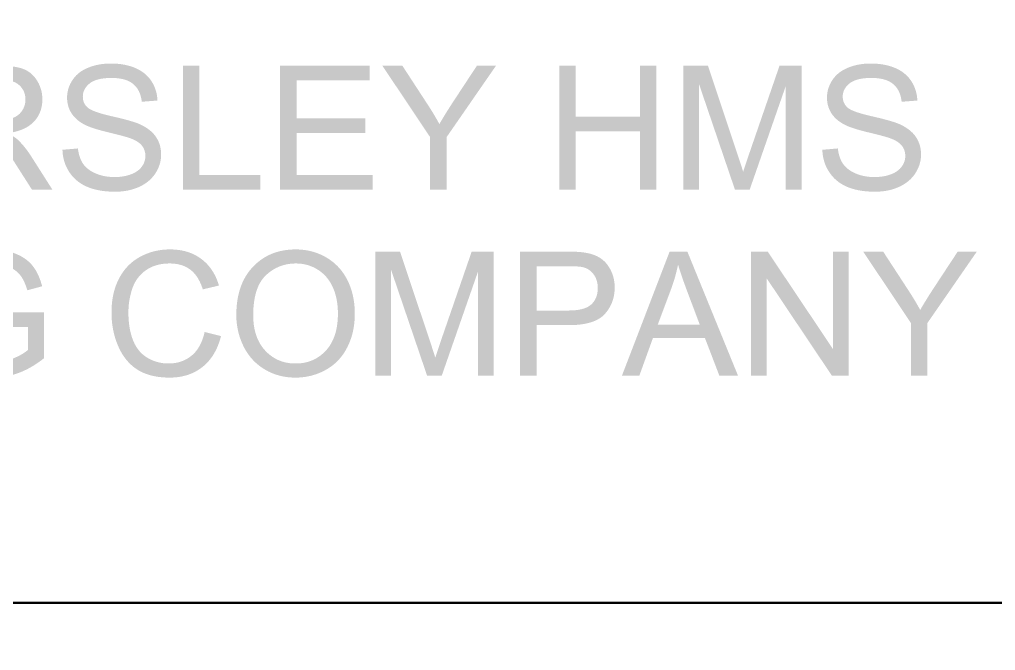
# Paper-space layout 'B1' of a CAD drawing. Header units: millimetres. Extents: x 0 to 1000, y 0 to 707.
# Drawn here: x 876.79 to 894.51, y 36.88 to 48.34 of the extents above; entities that cross this region are included whole.
import ezdxf
from ezdxf.enums import TextEntityAlignment as Align

# ---------------------------------------------------------------- set-up
doc = ezdxf.new("R2010")
doc.units = ezdxf.units.MM
doc.header["$MEASUREMENT"] = 0
doc.layers.add('G_Border', color=7, linetype='Continuous', lineweight=18)
doc.styles.add('Style-ISO3098B', font='ISO3098B.shx')

# ---------------------------------------------------------------- blocks, each defined once
blk = doc.blocks.new('*U4')
at = {"layer": 'G_Border', "linetype": 'Continuous', "lineweight": 25}
h = blk.add_hatch(color=230, dxfattribs=at)
edge = h.paths.add_edge_path()
edge.add_line((-0.665, -0.245), (-0.005, -0.245))
edge.add_line((-0.005, -0.245), (-0.005, -0.662))
edge.add_spline(control_points=[(-0.005, -0.662), (-0.1, -0.746), (-0.284, -0.821)], knot_values=[0, 0, 0, 1, 1, 1], degree=2, periodic=0)
edge.add_spline(control_points=[(-0.284, -0.821), (-0.468, -0.895), (-0.662, -0.895)], knot_values=[0, 0, 0, 1, 1, 1], degree=2, periodic=0)
edge.add_spline(control_points=[(-0.662, -0.895), (-0.884, -0.895), (-1.082, -0.797)], knot_values=[0, 0, 0, 1, 1, 1], degree=2, periodic=0)
edge.add_spline(control_points=[(-1.082, -0.797), (-1.28, -0.698), (-1.383, -0.496)], knot_values=[0, 0, 0, 1, 1, 1], degree=2, periodic=0)
edge.add_spline(control_points=[(-1.383, -0.496), (-1.487, -0.293), (-1.487, 0.007)], knot_values=[0, 0, 0, 1, 1, 1], degree=2, periodic=0)
edge.add_spline(control_points=[(-1.487, 0.007), (-1.487, 0.251), (-1.401, 0.46)], knot_values=[0, 0, 0, 1, 1, 1], degree=2, periodic=0)
edge.add_spline(control_points=[(-1.401, 0.46), (-1.35, 0.581), (-1.259, 0.682)], knot_values=[0, 0, 0, 1, 1, 1], degree=2, periodic=0)
edge.add_spline(control_points=[(-1.259, 0.682), (-1.168, 0.783), (-1.019, 0.846)], knot_values=[0, 0, 0, 1, 1, 1], degree=2, periodic=0)
edge.add_spline(control_points=[(-1.019, 0.846), (-0.87, 0.908), (-0.666, 0.908)], knot_values=[0, 0, 0, 1, 1, 1], degree=2, periodic=0)
edge.add_spline(control_points=[(-0.666, 0.908), (-0.496, 0.908), (-0.356, 0.849)], knot_values=[0, 0, 0, 1, 1, 1], degree=2, periodic=0)
edge.add_spline(control_points=[(-0.356, 0.849), (-0.217, 0.789), (-0.142, 0.691)], knot_values=[0, 0, 0, 1, 1, 1], degree=2, periodic=0)
edge.add_spline(control_points=[(-0.142, 0.691), (-0.066, 0.593), (-0.016, 0.421)], knot_values=[0, 0, 0, 1, 1, 1], degree=2, periodic=0)
edge.add_line((-0.016, 0.421), (0.253, 0.494))
edge.add_spline(control_points=[(0.253, 0.494), (0.194, 0.722), (0.082, 0.863)], knot_values=[0, 0, 0, 1, 1, 1], degree=2, periodic=0)
edge.add_spline(control_points=[(0.082, 0.863), (-0.03, 1.005), (-0.227, 1.084)], knot_values=[0, 0, 0, 1, 1, 1], degree=2, periodic=0)
edge.add_spline(control_points=[(-0.227, 1.084), (-0.424, 1.163), (-0.668, 1.163)], knot_values=[0, 0, 0, 1, 1, 1], degree=2, periodic=0)
edge.add_spline(control_points=[(-0.668, 1.163), (-1.004, 1.163), (-1.261, 1.025)], knot_values=[0, 0, 0, 1, 1, 1], degree=2, periodic=0)
edge.add_spline(control_points=[(-1.261, 1.025), (-1.519, 0.887), (-1.656, 0.602)], knot_values=[0, 0, 0, 1, 1, 1], degree=2, periodic=0)
edge.add_spline(control_points=[(-1.656, 0.602), (-1.794, 0.317), (-1.794, -0.011)], knot_values=[0, 0, 0, 1, 1, 1], degree=2, periodic=0)
edge.add_spline(control_points=[(-1.794, -0.011), (-1.794, -0.343), (-1.656, -0.611)], knot_values=[0, 0, 0, 1, 1, 1], degree=2, periodic=0)
edge.add_spline(control_points=[(-1.656, -0.611), (-1.518, -0.88), (-1.247, -1.022)], knot_values=[0, 0, 0, 1, 1, 1], degree=2, periodic=0)
edge.add_spline(control_points=[(-1.247, -1.022), (-0.976, -1.164), (-0.645, -1.164)], knot_values=[0, 0, 0, 1, 1, 1], degree=2, periodic=0)
edge.add_spline(control_points=[(-0.645, -1.164), (-0.399, -1.164), (-0.166, -1.076)], knot_values=[0, 0, 0, 1, 1, 1], degree=2, periodic=0)
edge.add_spline(control_points=[(-0.166, -1.076), (0.067, -0.988), (0.286, -0.813)], knot_values=[0, 0, 0, 1, 1, 1], degree=2, periodic=0)
edge.add_line((0.286, -0.813), (0.286, 0.021))
edge.add_line((0.286, 0.021), (-0.665, 0.021))
edge.add_line((-0.665, 0.021), (-0.665, -0.245))
h = blk.add_hatch(color=230, dxfattribs=at)
edge = h.paths.add_edge_path()
edge.add_spline(control_points=[(3.204, -0.336), (3.142, -0.62), (2.969, -0.764)], knot_values=[0, 0, 0, 1, 1, 1], degree=2, periodic=0)
edge.add_spline(control_points=[(2.969, -0.764), (2.795, -0.908), (2.545, -0.908)], knot_values=[0, 0, 0, 1, 1, 1], degree=2, periodic=0)
edge.add_spline(control_points=[(2.545, -0.908), (2.34, -0.908), (2.163, -0.803)], knot_values=[0, 0, 0, 1, 1, 1], degree=2, periodic=0)
edge.add_spline(control_points=[(2.163, -0.803), (1.987, -0.697), (1.903, -0.483)], knot_values=[0, 0, 0, 1, 1, 1], degree=2, periodic=0)
edge.add_spline(control_points=[(1.903, -0.483), (1.82, -0.269), (1.82, 0.018)], knot_values=[0, 0, 0, 1, 1, 1], degree=2, periodic=0)
edge.add_spline(control_points=[(1.82, 0.018), (1.82, 0.24), (1.89, 0.45)], knot_values=[0, 0, 0, 1, 1, 1], degree=2, periodic=0)
edge.add_spline(control_points=[(1.89, 0.45), (1.961, 0.659), (2.135, 0.783)], knot_values=[0, 0, 0, 1, 1, 1], degree=2, periodic=0)
edge.add_spline(control_points=[(2.135, 0.783), (2.309, 0.908), (2.569, 0.908)], knot_values=[0, 0, 0, 1, 1, 1], degree=2, periodic=0)
edge.add_spline(control_points=[(2.569, 0.908), (2.795, 0.908), (2.944, 0.796)], knot_values=[0, 0, 0, 1, 1, 1], degree=2, periodic=0)
edge.add_spline(control_points=[(2.944, 0.796), (3.093, 0.684), (3.171, 0.438)], knot_values=[0, 0, 0, 1, 1, 1], degree=2, periodic=0)
edge.add_line((3.171, 0.438), (3.464, 0.507))
edge.add_spline(control_points=[(3.464, 0.507), (3.374, 0.819), (3.143, 0.991)], knot_values=[0, 0, 0, 1, 1, 1], degree=2, periodic=0)
edge.add_spline(control_points=[(3.143, 0.991), (2.913, 1.163), (2.575, 1.163)], knot_values=[0, 0, 0, 1, 1, 1], degree=2, periodic=0)
edge.add_spline(control_points=[(2.575, 1.163), (2.277, 1.163), (2.029, 1.027)], knot_values=[0, 0, 0, 1, 1, 1], degree=2, periodic=0)
edge.add_spline(control_points=[(2.029, 1.027), (1.781, 0.891), (1.647, 0.63)], knot_values=[0, 0, 0, 1, 1, 1], degree=2, periodic=0)
edge.add_spline(control_points=[(1.647, 0.63), (1.513, 0.368), (1.513, 0.016)], knot_values=[0, 0, 0, 1, 1, 1], degree=2, periodic=0)
edge.add_spline(control_points=[(1.513, 0.016), (1.513, -0.306), (1.632, -0.587)], knot_values=[0, 0, 0, 1, 1, 1], degree=2, periodic=0)
edge.add_spline(control_points=[(1.632, -0.587), (1.751, -0.868), (1.978, -1.016)], knot_values=[0, 0, 0, 1, 1, 1], degree=2, periodic=0)
edge.add_spline(control_points=[(1.978, -1.016), (2.206, -1.164), (2.57, -1.164)], knot_values=[0, 0, 0, 1, 1, 1], degree=2, periodic=0)
edge.add_spline(control_points=[(2.57, -1.164), (2.922, -1.164), (3.165, -0.971)], knot_values=[0, 0, 0, 1, 1, 1], degree=2, periodic=0)
edge.add_spline(control_points=[(3.165, -0.971), (3.408, -0.779), (3.502, -0.411)], knot_values=[0, 0, 0, 1, 1, 1], degree=2, periodic=0)
edge.add_line((3.502, -0.411), (3.204, -0.336))
h = blk.add_hatch(color=230, dxfattribs=at)
edge = h.paths.add_edge_path()
edge.add_spline(control_points=[(3.78, -0.03), (3.78, -0.326), (3.909, -0.592)], knot_values=[0, 0, 0, 1, 1, 1], degree=2, periodic=0)
edge.add_spline(control_points=[(3.909, -0.592), (4.038, -0.857), (4.288, -1.011)], knot_values=[0, 0, 0, 1, 1, 1], degree=2, periodic=0)
edge.add_spline(control_points=[(4.288, -1.011), (4.538, -1.164), (4.856, -1.164)], knot_values=[0, 0, 0, 1, 1, 1], degree=2, periodic=0)
edge.add_spline(control_points=[(4.856, -1.164), (5.149, -1.164), (5.402, -1.025)], knot_values=[0, 0, 0, 1, 1, 1], degree=2, periodic=0)
edge.add_spline(control_points=[(5.402, -1.025), (5.656, -0.886), (5.794, -0.616)], knot_values=[0, 0, 0, 1, 1, 1], degree=2, periodic=0)
edge.add_spline(control_points=[(5.794, -0.616), (5.932, -0.346), (5.932, -0.004)], knot_values=[0, 0, 0, 1, 1, 1], degree=2, periodic=0)
edge.add_spline(control_points=[(5.932, -0.004), (5.932, 0.333), (5.801, 0.599)], knot_values=[0, 0, 0, 1, 1, 1], degree=2, periodic=0)
edge.add_spline(control_points=[(5.801, 0.599), (5.669, 0.866), (5.419, 1.014)], knot_values=[0, 0, 0, 1, 1, 1], degree=2, periodic=0)
edge.add_spline(control_points=[(5.419, 1.014), (5.169, 1.163), (4.857, 1.163)], knot_values=[0, 0, 0, 1, 1, 1], degree=2, periodic=0)
edge.add_spline(control_points=[(4.857, 1.163), (4.382, 1.163), (4.081, 0.846)], knot_values=[0, 0, 0, 1, 1, 1], degree=2, periodic=0)
edge.add_spline(control_points=[(4.081, 0.846), (3.78, 0.53), (3.78, -0.03)], knot_values=[0, 0, 0, 1, 1, 1], degree=2, periodic=0)
edge = h.paths.add_edge_path(flags=16)
edge.add_spline(control_points=[(4.087, -0.034), (4.087, 0.474), (4.315, 0.691)], knot_values=[0, 0, 0, 1, 1, 1], degree=2, periodic=0)
edge.add_spline(control_points=[(4.315, 0.691), (4.543, 0.908), (4.859, 0.908)], knot_values=[0, 0, 0, 1, 1, 1], degree=2, periodic=0)
edge.add_spline(control_points=[(4.859, 0.908), (5.082, 0.908), (5.26, 0.795)], knot_values=[0, 0, 0, 1, 1, 1], degree=2, periodic=0)
edge.add_spline(control_points=[(5.26, 0.795), (5.439, 0.682), (5.532, 0.477)], knot_values=[0, 0, 0, 1, 1, 1], degree=2, periodic=0)
edge.add_spline(control_points=[(5.532, 0.477), (5.625, 0.273), (5.625, -0.002)], knot_values=[0, 0, 0, 1, 1, 1], degree=2, periodic=0)
edge.add_spline(control_points=[(5.625, -0.002), (5.625, -0.436), (5.408, -0.672)], knot_values=[0, 0, 0, 1, 1, 1], degree=2, periodic=0)
edge.add_spline(control_points=[(5.408, -0.672), (5.191, -0.908), (4.854, -0.908)], knot_values=[0, 0, 0, 1, 1, 1], degree=2, periodic=0)
edge.add_spline(control_points=[(4.854, -0.908), (4.524, -0.908), (4.306, -0.675)], knot_values=[0, 0, 0, 1, 1, 1], degree=2, periodic=0)
edge.add_spline(control_points=[(4.306, -0.675), (4.087, -0.441), (4.087, -0.034)], knot_values=[0, 0, 0, 1, 1, 1], degree=2, periodic=0)
h = blk.add_hatch(color=230, dxfattribs=at)
edge = h.paths.add_edge_path()
edge.add_line((6.306, -1.126), (6.592, -1.126))
edge.add_line((6.592, -1.126), (6.592, 0.789))
edge.add_line((6.592, 0.789), (7.244, -1.126))
edge.add_line((7.244, -1.126), (7.512, -1.126))
edge.add_line((7.512, -1.126), (8.168, 0.757))
edge.add_line((8.168, 0.757), (8.168, -1.126))
edge.add_line((8.168, -1.126), (8.455, -1.126))
edge.add_line((8.455, -1.126), (8.455, 1.124))
edge.add_line((8.455, 1.124), (8.055, 1.124))
edge.add_line((8.055, 1.124), (7.514, -0.442))
edge.add_spline(control_points=[(7.514, -0.442), (7.432, -0.68), (7.394, -0.803)], knot_values=[0, 0, 0, 1, 1, 1], degree=2, periodic=0)
edge.add_spline(control_points=[(7.394, -0.803), (7.36, -0.692), (7.286, -0.469)], knot_values=[0, 0, 0, 1, 1, 1], degree=2, periodic=0)
edge.add_line((7.286, -0.469), (6.753, 1.124))
edge.add_line((6.753, 1.124), (6.306, 1.124))
edge.add_line((6.306, 1.124), (6.306, -1.126))
h = blk.add_hatch(color=230, dxfattribs=at)
edge = h.paths.add_edge_path()
edge.add_spline(control_points=[(9.809, -0.212), (10.286, -0.212), (10.469, -0.013)], knot_values=[0, 0, 0, 1, 1, 1], degree=2, periodic=0)
edge.add_spline(control_points=[(10.469, -0.013), (10.652, 0.186), (10.652, 0.473)], knot_values=[0, 0, 0, 1, 1, 1], degree=2, periodic=0)
edge.add_spline(control_points=[(10.652, 0.473), (10.652, 0.64), (10.583, 0.78)], knot_values=[0, 0, 0, 1, 1, 1], degree=2, periodic=0)
edge.add_spline(control_points=[(10.583, 0.78), (10.515, 0.92), (10.403, 0.997)], knot_values=[0, 0, 0, 1, 1, 1], degree=2, periodic=0)
edge.add_spline(control_points=[(10.403, 0.997), (10.291, 1.075), (10.125, 1.102)], knot_values=[0, 0, 0, 1, 1, 1], degree=2, periodic=0)
edge.add_spline(control_points=[(10.125, 1.102), (10.007, 1.124), (9.782, 1.124)], knot_values=[0, 0, 0, 1, 1, 1], degree=2, periodic=0)
edge.add_line((9.782, 1.124), (8.933, 1.124))
edge.add_line((8.933, 1.124), (8.933, -1.126))
edge.add_line((8.933, -1.126), (9.232, -1.126))
edge.add_line((9.232, -1.126), (9.232, -0.212))
edge.add_line((9.232, -0.212), (9.809, -0.212))
edge = h.paths.add_edge_path(flags=16)
edge.add_spline(control_points=[(9.807, 0.858), (10.01, 0.858), (10.085, 0.838)], knot_values=[0, 0, 0, 1, 1, 1], degree=2, periodic=0)
edge.add_spline(control_points=[(10.085, 0.838), (10.202, 0.806), (10.273, 0.705)], knot_values=[0, 0, 0, 1, 1, 1], degree=2, periodic=0)
edge.add_spline(control_points=[(10.273, 0.705), (10.345, 0.605), (10.345, 0.463)], knot_values=[0, 0, 0, 1, 1, 1], degree=2, periodic=0)
edge.add_spline(control_points=[(10.345, 0.463), (10.345, 0.269), (10.223, 0.161)], knot_values=[0, 0, 0, 1, 1, 1], degree=2, periodic=0)
edge.add_spline(control_points=[(10.223, 0.161), (10.102, 0.054), (9.813, 0.054)], knot_values=[0, 0, 0, 1, 1, 1], degree=2, periodic=0)
edge.add_line((9.813, 0.054), (9.232, 0.054))
edge.add_line((9.232, 0.054), (9.232, 0.858))
edge.add_line((9.232, 0.858), (9.807, 0.858))
at = {"layer": 'G_Border', "linetype": 'Continuous', "lineweight": 25, "extrusion": (0, 0, -1)}
h = blk.add_hatch(color=230, dxfattribs=at)
h.paths.add_polyline_path([(-12.891, -1.126), (-11.972, 1.124), (-11.65, 1.124), (-10.785, -1.126), (-11.101, -1.126), (-11.347, -0.445), (-12.291, -0.445), (-12.552, -1.126)])
edge = h.paths.add_edge_path(flags=16)
edge.add_spline(control_points=[(-11.962, 0.421), (-11.856, 0.706), (-11.803, 0.887)], knot_values=[0, 0, 0, 1, 1, 1], degree=2, periodic=0)
edge.add_spline(control_points=[(-11.803, 0.887), (-11.759, 0.671), (-11.682, 0.457)], knot_values=[0, 0, 0, 1, 1, 1], degree=2, periodic=0)
edge.add_line((-11.682, 0.457), (-11.434, -0.204))
edge.add_line((-11.434, -0.204), (-12.198, -0.204))
edge.add_line((-12.198, -0.204), (-11.962, 0.421))
blk.add_hatch(color=230, dxfattribs=at).paths.add_polyline_path([(-14.899, -1.126), (-14.899, 1.124), (-14.615, 1.124), (-14.615, -0.643), (-13.431, 1.124), (-13.126, 1.124), (-13.126, -1.126), (-13.411, -1.126), (-13.411, 0.641), (-14.595, -1.126)])
at = {"layer": 'G_Border', "linetype": 'Continuous', "lineweight": 25}
h = blk.add_hatch(color=230, dxfattribs=at)
edge = h.paths.add_edge_path()
edge.add_line((16.033, -1.126), (16.332, -1.126))
edge.add_line((16.332, -1.126), (16.332, -0.173))
edge.add_line((16.332, -0.173), (17.23, 1.124))
edge.add_line((17.23, 1.124), (16.883, 1.124))
edge.add_line((16.883, 1.124), (16.447, 0.462))
edge.add_spline(control_points=[(16.447, 0.462), (16.303, 0.241), (16.201, 0.064)], knot_values=[0, 0, 0, 1, 1, 1], degree=2, periodic=0)
edge.add_spline(control_points=[(16.201, 0.064), (16.096, 0.256), (15.971, 0.445)], knot_values=[0, 0, 0, 1, 1, 1], degree=2, periodic=0)
edge.add_line((15.971, 0.445), (15.528, 1.124))
edge.add_line((15.528, 1.124), (15.165, 1.124))
edge.add_line((15.165, 1.124), (16.033, -0.173))
edge.add_line((16.033, -0.173), (16.033, -1.126))
blk = doc.blocks.new('*U5')
at = {"layer": 'G_Border', "linetype": 'Continuous', "lineweight": 25}
h = blk.add_hatch(color=230, dxfattribs=at)
edge = h.paths.add_edge_path()
edge.add_spline(control_points=[(-11.032, -0.126), (-10.916, -0.126), (-10.866, -0.137)], knot_values=[0, 0, 0, 1, 1, 1], degree=2, periodic=0)
edge.add_spline(control_points=[(-10.866, -0.137), (-10.797, -0.154), (-10.73, -0.197)], knot_values=[0, 0, 0, 1, 1, 1], degree=2, periodic=0)
edge.add_spline(control_points=[(-10.73, -0.197), (-10.663, -0.241), (-10.579, -0.348)], knot_values=[0, 0, 0, 1, 1, 1], degree=2, periodic=0)
edge.add_spline(control_points=[(-10.579, -0.348), (-10.495, -0.455), (-10.364, -0.658)], knot_values=[0, 0, 0, 1, 1, 1], degree=2, periodic=0)
edge.add_line((-10.364, -0.658), (-10.066, -1.126))
edge.add_line((-10.066, -1.126), (-9.694, -1.126))
edge.add_line((-9.694, -1.126), (-10.084, -0.514))
edge.add_spline(control_points=[(-10.084, -0.514), (-10.2, -0.334), (-10.33, -0.214)], knot_values=[0, 0, 0, 1, 1, 1], degree=2, periodic=0)
edge.add_spline(control_points=[(-10.33, -0.214), (-10.392, -0.159), (-10.51, -0.102)], knot_values=[0, 0, 0, 1, 1, 1], degree=2, periodic=0)
edge.add_spline(control_points=[(-10.51, -0.102), (-10.186, -0.058), (-10.031, 0.106)], knot_values=[0, 0, 0, 1, 1, 1], degree=2, periodic=0)
edge.add_spline(control_points=[(-10.031, 0.106), (-9.876, 0.27), (-9.876, 0.51)], knot_values=[0, 0, 0, 1, 1, 1], degree=2, periodic=0)
edge.add_spline(control_points=[(-9.876, 0.51), (-9.876, 0.696), (-9.97, 0.849)], knot_values=[0, 0, 0, 1, 1, 1], degree=2, periodic=0)
edge.add_spline(control_points=[(-9.97, 0.849), (-10.063, 1.003), (-10.22, 1.063)], knot_values=[0, 0, 0, 1, 1, 1], degree=2, periodic=0)
edge.add_spline(control_points=[(-10.22, 1.063), (-10.376, 1.124), (-10.677, 1.124)], knot_values=[0, 0, 0, 1, 1, 1], degree=2, periodic=0)
edge.add_line((-10.677, 1.124), (-11.675, 1.124))
edge.add_line((-11.675, 1.124), (-11.675, -1.126))
edge.add_line((-11.675, -1.126), (-11.377, -1.126))
edge.add_line((-11.377, -1.126), (-11.377, -0.126))
edge.add_line((-11.377, -0.126), (-11.032, -0.126))
edge = h.paths.add_edge_path(flags=16)
edge.add_spline(control_points=[(-10.665, 0.875), (-10.415, 0.875), (-10.299, 0.772)], knot_values=[0, 0, 0, 1, 1, 1], degree=2, periodic=0)
edge.add_spline(control_points=[(-10.299, 0.772), (-10.183, 0.669), (-10.183, 0.51)], knot_values=[0, 0, 0, 1, 1, 1], degree=2, periodic=0)
edge.add_spline(control_points=[(-10.183, 0.51), (-10.183, 0.401), (-10.243, 0.308)], knot_values=[0, 0, 0, 1, 1, 1], degree=2, periodic=0)
edge.add_spline(control_points=[(-10.243, 0.308), (-10.303, 0.215), (-10.418, 0.173)], knot_values=[0, 0, 0, 1, 1, 1], degree=2, periodic=0)
edge.add_spline(control_points=[(-10.418, 0.173), (-10.533, 0.131), (-10.737, 0.131)], knot_values=[0, 0, 0, 1, 1, 1], degree=2, periodic=0)
edge.add_line((-10.737, 0.131), (-11.377, 0.131))
edge.add_line((-11.377, 0.131), (-11.377, 0.875))
edge.add_line((-11.377, 0.875), (-10.665, 0.875))
h = blk.add_hatch(color=230, dxfattribs=at)
edge = h.paths.add_edge_path()
edge.add_spline(control_points=[(-9.511, -0.403), (-9.505, -0.628), (-9.387, -0.807)], knot_values=[0, 0, 0, 1, 1, 1], degree=2, periodic=0)
edge.add_spline(control_points=[(-9.387, -0.807), (-9.27, -0.986), (-9.063, -1.075)], knot_values=[0, 0, 0, 1, 1, 1], degree=2, periodic=0)
edge.add_spline(control_points=[(-9.063, -1.075), (-8.857, -1.164), (-8.551, -1.164)], knot_values=[0, 0, 0, 1, 1, 1], degree=2, periodic=0)
edge.add_spline(control_points=[(-8.551, -1.164), (-8.31, -1.164), (-8.117, -1.076)], knot_values=[0, 0, 0, 1, 1, 1], degree=2, periodic=0)
edge.add_spline(control_points=[(-8.117, -1.076), (-7.925, -0.988), (-7.822, -0.829)], knot_values=[0, 0, 0, 1, 1, 1], degree=2, periodic=0)
edge.add_spline(control_points=[(-7.822, -0.829), (-7.719, -0.67), (-7.719, -0.49)], knot_values=[0, 0, 0, 1, 1, 1], degree=2, periodic=0)
edge.add_spline(control_points=[(-7.719, -0.49), (-7.719, -0.309), (-7.812, -0.17)], knot_values=[0, 0, 0, 1, 1, 1], degree=2, periodic=0)
edge.add_spline(control_points=[(-7.812, -0.17), (-7.906, -0.032), (-8.102, 0.059)], knot_values=[0, 0, 0, 1, 1, 1], degree=2, periodic=0)
edge.add_spline(control_points=[(-8.102, 0.059), (-8.237, 0.12), (-8.602, 0.203)], knot_values=[0, 0, 0, 1, 1, 1], degree=2, periodic=0)
edge.add_spline(control_points=[(-8.602, 0.203), (-8.966, 0.285), (-9.053, 0.363)], knot_values=[0, 0, 0, 1, 1, 1], degree=2, periodic=0)
edge.add_spline(control_points=[(-9.053, 0.363), (-9.141, 0.441), (-9.141, 0.563)], knot_values=[0, 0, 0, 1, 1, 1], degree=2, periodic=0)
edge.add_spline(control_points=[(-9.141, 0.563), (-9.141, 0.703), (-9.016, 0.802)], knot_values=[0, 0, 0, 1, 1, 1], degree=2, periodic=0)
edge.add_spline(control_points=[(-9.016, 0.802), (-8.892, 0.901), (-8.621, 0.901)], knot_values=[0, 0, 0, 1, 1, 1], degree=2, periodic=0)
edge.add_spline(control_points=[(-8.621, 0.901), (-8.36, 0.901), (-8.227, 0.792)], knot_values=[0, 0, 0, 1, 1, 1], degree=2, periodic=0)
edge.add_spline(control_points=[(-8.227, 0.792), (-8.094, 0.682), (-8.07, 0.469)], knot_values=[0, 0, 0, 1, 1, 1], degree=2, periodic=0)
edge.add_line((-8.07, 0.469), (-7.786, 0.491))
edge.add_spline(control_points=[(-7.786, 0.491), (-7.793, 0.689), (-7.896, 0.845)], knot_values=[0, 0, 0, 1, 1, 1], degree=2, periodic=0)
edge.add_spline(control_points=[(-7.896, 0.845), (-8, 1.002), (-8.191, 1.083)], knot_values=[0, 0, 0, 1, 1, 1], degree=2, periodic=0)
edge.add_spline(control_points=[(-8.191, 1.083), (-8.383, 1.163), (-8.633, 1.163)], knot_values=[0, 0, 0, 1, 1, 1], degree=2, periodic=0)
edge.add_spline(control_points=[(-8.633, 1.163), (-8.861, 1.163), (-9.047, 1.086)], knot_values=[0, 0, 0, 1, 1, 1], degree=2, periodic=0)
edge.add_spline(control_points=[(-9.047, 1.086), (-9.233, 1.01), (-9.33, 0.861)], knot_values=[0, 0, 0, 1, 1, 1], degree=2, periodic=0)
edge.add_spline(control_points=[(-9.33, 0.861), (-9.427, 0.713), (-9.427, 0.543)], knot_values=[0, 0, 0, 1, 1, 1], degree=2, periodic=0)
edge.add_spline(control_points=[(-9.427, 0.543), (-9.427, 0.388), (-9.348, 0.262)], knot_values=[0, 0, 0, 1, 1, 1], degree=2, periodic=0)
edge.add_spline(control_points=[(-9.348, 0.262), (-9.269, 0.137), (-9.108, 0.053)], knot_values=[0, 0, 0, 1, 1, 1], degree=2, periodic=0)
edge.add_spline(control_points=[(-9.108, 0.053), (-8.983, -0.013), (-8.672, -0.088)], knot_values=[0, 0, 0, 1, 1, 1], degree=2, periodic=0)
edge.add_spline(control_points=[(-8.672, -0.088), (-8.36, -0.162), (-8.269, -0.198)], knot_values=[0, 0, 0, 1, 1, 1], degree=2, periodic=0)
edge.add_spline(control_points=[(-8.269, -0.198), (-8.127, -0.251), (-8.066, -0.33)], knot_values=[0, 0, 0, 1, 1, 1], degree=2, periodic=0)
edge.add_spline(control_points=[(-8.066, -0.33), (-8.005, -0.41), (-8.005, -0.515)], knot_values=[0, 0, 0, 1, 1, 1], degree=2, periodic=0)
edge.add_spline(control_points=[(-8.005, -0.515), (-8.005, -0.62), (-8.069, -0.708)], knot_values=[0, 0, 0, 1, 1, 1], degree=2, periodic=0)
edge.add_spline(control_points=[(-8.069, -0.708), (-8.133, -0.797), (-8.263, -0.847)], knot_values=[0, 0, 0, 1, 1, 1], degree=2, periodic=0)
edge.add_spline(control_points=[(-8.263, -0.847), (-8.394, -0.898), (-8.564, -0.898)], knot_values=[0, 0, 0, 1, 1, 1], degree=2, periodic=0)
edge.add_spline(control_points=[(-8.564, -0.898), (-8.756, -0.898), (-8.91, -0.831)], knot_values=[0, 0, 0, 1, 1, 1], degree=2, periodic=0)
edge.add_spline(control_points=[(-8.91, -0.831), (-9.064, -0.764), (-9.137, -0.656)], knot_values=[0, 0, 0, 1, 1, 1], degree=2, periodic=0)
edge.add_spline(control_points=[(-9.137, -0.656), (-9.21, -0.548), (-9.23, -0.379)], knot_values=[0, 0, 0, 1, 1, 1], degree=2, periodic=0)
edge.add_line((-9.23, -0.379), (-9.511, -0.403))
at = {"layer": 'G_Border', "linetype": 'Continuous', "lineweight": 25, "extrusion": (0, 0, -1)}
for points in [[(5.918, -1.126), (5.918, -0.86), (7.026, -0.86), (7.026, 1.124), (7.324, 1.124), (7.324, -1.126)], [(3.877, -1.126), (3.877, -0.86), (5.26, -0.86), (5.26, -0.096), (4.013, -0.096), (4.013, 0.17), (5.26, 0.17), (5.26, 0.858), (3.929, 0.858), (3.929, 1.124), (5.558, 1.124), (5.558, -1.126)], [(-1.278, -1.126), (-1.278, 1.124), (-0.979, 1.124), (-0.979, 0.199), (0.187, 0.199), (0.187, 1.124), (0.485, 1.124), (0.485, -1.126), (0.187, -1.126), (0.187, -0.066), (-0.979, -0.066), (-0.979, -1.126)]]:
    blk.add_hatch(color=230, dxfattribs=at).paths.add_polyline_path(points)
at = {"layer": 'G_Border', "linetype": 'Continuous', "lineweight": 25}
h = blk.add_hatch(color=230, dxfattribs=at)
edge = h.paths.add_edge_path()
edge.add_line((-2.833, -1.126), (-2.534, -1.126))
edge.add_line((-2.534, -1.126), (-2.534, -0.173))
edge.add_line((-2.534, -0.173), (-1.636, 1.124))
edge.add_line((-1.636, 1.124), (-1.983, 1.124))
edge.add_line((-1.983, 1.124), (-2.419, 0.462))
edge.add_spline(control_points=[(-2.419, 0.462), (-2.563, 0.241), (-2.665, 0.064)], knot_values=[0, 0, 0, 1, 1, 1], degree=2, periodic=0)
edge.add_spline(control_points=[(-2.665, 0.064), (-2.77, 0.256), (-2.895, 0.445)], knot_values=[0, 0, 0, 1, 1, 1], degree=2, periodic=0)
edge.add_line((-2.895, 0.445), (-3.338, 1.124))
edge.add_line((-3.338, 1.124), (-3.701, 1.124))
edge.add_line((-3.701, 1.124), (-2.833, -0.173))
edge.add_line((-2.833, -0.173), (-2.833, -1.126))
h = blk.add_hatch(color=230, dxfattribs=at)
edge = h.paths.add_edge_path()
edge.add_line((1.765, -1.126), (2.051, -1.126))
edge.add_line((2.051, -1.126), (2.051, 0.789))
edge.add_line((2.051, 0.789), (2.703, -1.126))
edge.add_line((2.703, -1.126), (2.971, -1.126))
edge.add_line((2.971, -1.126), (3.627, 0.757))
edge.add_line((3.627, 0.757), (3.627, -1.126))
edge.add_line((3.627, -1.126), (3.914, -1.126))
edge.add_line((3.914, -1.126), (3.914, 1.124))
edge.add_line((3.914, 1.124), (3.513, 1.124))
edge.add_line((3.513, 1.124), (2.973, -0.442))
edge.add_spline(control_points=[(2.973, -0.442), (2.891, -0.68), (2.853, -0.803)], knot_values=[0, 0, 0, 1, 1, 1], degree=2, periodic=0)
edge.add_spline(control_points=[(2.853, -0.803), (2.819, -0.692), (2.745, -0.469)], knot_values=[0, 0, 0, 1, 1, 1], degree=2, periodic=0)
edge.add_line((2.745, -0.469), (2.212, 1.124))
edge.add_line((2.212, 1.124), (1.765, 1.124))
edge.add_line((1.765, 1.124), (1.765, -1.126))
h = blk.add_hatch(color=230, dxfattribs=at)
edge = h.paths.add_edge_path()
edge.add_spline(control_points=[(4.291, -0.403), (4.297, -0.628), (4.415, -0.807)], knot_values=[0, 0, 0, 1, 1, 1], degree=2, periodic=0)
edge.add_spline(control_points=[(4.415, -0.807), (4.532, -0.986), (4.739, -1.075)], knot_values=[0, 0, 0, 1, 1, 1], degree=2, periodic=0)
edge.add_spline(control_points=[(4.739, -1.075), (4.945, -1.164), (5.251, -1.164)], knot_values=[0, 0, 0, 1, 1, 1], degree=2, periodic=0)
edge.add_spline(control_points=[(5.251, -1.164), (5.492, -1.164), (5.685, -1.076)], knot_values=[0, 0, 0, 1, 1, 1], degree=2, periodic=0)
edge.add_spline(control_points=[(5.685, -1.076), (5.877, -0.988), (5.98, -0.829)], knot_values=[0, 0, 0, 1, 1, 1], degree=2, periodic=0)
edge.add_spline(control_points=[(5.98, -0.829), (6.083, -0.67), (6.083, -0.49)], knot_values=[0, 0, 0, 1, 1, 1], degree=2, periodic=0)
edge.add_spline(control_points=[(6.083, -0.49), (6.083, -0.309), (5.99, -0.17)], knot_values=[0, 0, 0, 1, 1, 1], degree=2, periodic=0)
edge.add_spline(control_points=[(5.99, -0.17), (5.896, -0.032), (5.7, 0.059)], knot_values=[0, 0, 0, 1, 1, 1], degree=2, periodic=0)
edge.add_spline(control_points=[(5.7, 0.059), (5.565, 0.12), (5.2, 0.203)], knot_values=[0, 0, 0, 1, 1, 1], degree=2, periodic=0)
edge.add_spline(control_points=[(5.2, 0.203), (4.836, 0.285), (4.749, 0.363)], knot_values=[0, 0, 0, 1, 1, 1], degree=2, periodic=0)
edge.add_spline(control_points=[(4.749, 0.363), (4.661, 0.441), (4.661, 0.563)], knot_values=[0, 0, 0, 1, 1, 1], degree=2, periodic=0)
edge.add_spline(control_points=[(4.661, 0.563), (4.661, 0.703), (4.785, 0.802)], knot_values=[0, 0, 0, 1, 1, 1], degree=2, periodic=0)
edge.add_spline(control_points=[(4.785, 0.802), (4.91, 0.901), (5.181, 0.901)], knot_values=[0, 0, 0, 1, 1, 1], degree=2, periodic=0)
edge.add_spline(control_points=[(5.181, 0.901), (5.442, 0.901), (5.575, 0.792)], knot_values=[0, 0, 0, 1, 1, 1], degree=2, periodic=0)
edge.add_spline(control_points=[(5.575, 0.792), (5.708, 0.682), (5.731, 0.469)], knot_values=[0, 0, 0, 1, 1, 1], degree=2, periodic=0)
edge.add_line((5.731, 0.469), (6.016, 0.491))
edge.add_spline(control_points=[(6.016, 0.491), (6.008, 0.689), (5.905, 0.845)], knot_values=[0, 0, 0, 1, 1, 1], degree=2, periodic=0)
edge.add_spline(control_points=[(5.905, 0.845), (5.802, 1.002), (5.611, 1.083)], knot_values=[0, 0, 0, 1, 1, 1], degree=2, periodic=0)
edge.add_spline(control_points=[(5.611, 1.083), (5.419, 1.163), (5.169, 1.163)], knot_values=[0, 0, 0, 1, 1, 1], degree=2, periodic=0)
edge.add_spline(control_points=[(5.169, 1.163), (4.941, 1.163), (4.755, 1.086)], knot_values=[0, 0, 0, 1, 1, 1], degree=2, periodic=0)
edge.add_spline(control_points=[(4.755, 1.086), (4.569, 1.01), (4.472, 0.861)], knot_values=[0, 0, 0, 1, 1, 1], degree=2, periodic=0)
edge.add_spline(control_points=[(4.472, 0.861), (4.375, 0.713), (4.375, 0.543)], knot_values=[0, 0, 0, 1, 1, 1], degree=2, periodic=0)
edge.add_spline(control_points=[(4.375, 0.543), (4.375, 0.388), (4.454, 0.262)], knot_values=[0, 0, 0, 1, 1, 1], degree=2, periodic=0)
edge.add_spline(control_points=[(4.454, 0.262), (4.533, 0.137), (4.694, 0.053)], knot_values=[0, 0, 0, 1, 1, 1], degree=2, periodic=0)
edge.add_spline(control_points=[(4.694, 0.053), (4.819, -0.013), (5.13, -0.088)], knot_values=[0, 0, 0, 1, 1, 1], degree=2, periodic=0)
edge.add_spline(control_points=[(5.13, -0.088), (5.442, -0.162), (5.533, -0.198)], knot_values=[0, 0, 0, 1, 1, 1], degree=2, periodic=0)
edge.add_spline(control_points=[(5.533, -0.198), (5.674, -0.251), (5.736, -0.33)], knot_values=[0, 0, 0, 1, 1, 1], degree=2, periodic=0)
edge.add_spline(control_points=[(5.736, -0.33), (5.797, -0.41), (5.797, -0.515)], knot_values=[0, 0, 0, 1, 1, 1], degree=2, periodic=0)
edge.add_spline(control_points=[(5.797, -0.515), (5.797, -0.62), (5.733, -0.708)], knot_values=[0, 0, 0, 1, 1, 1], degree=2, periodic=0)
edge.add_spline(control_points=[(5.733, -0.708), (5.669, -0.797), (5.539, -0.847)], knot_values=[0, 0, 0, 1, 1, 1], degree=2, periodic=0)
edge.add_spline(control_points=[(5.539, -0.847), (5.408, -0.898), (5.237, -0.898)], knot_values=[0, 0, 0, 1, 1, 1], degree=2, periodic=0)
edge.add_spline(control_points=[(5.237, -0.898), (5.045, -0.898), (4.892, -0.831)], knot_values=[0, 0, 0, 1, 1, 1], degree=2, periodic=0)
edge.add_spline(control_points=[(4.892, -0.831), (4.738, -0.764), (4.665, -0.656)], knot_values=[0, 0, 0, 1, 1, 1], degree=2, periodic=0)
edge.add_spline(control_points=[(4.665, -0.656), (4.592, -0.548), (4.572, -0.379)], knot_values=[0, 0, 0, 1, 1, 1], degree=2, periodic=0)
edge.add_line((4.572, -0.379), (4.291, -0.403))
blk = doc.blocks.new('*U7')
at = {"layer": 'G_Border', "color": 230, "linetype": 'Continuous', "lineweight": 25, "xscale": 1.111111111111074, "yscale": 1.111111111111074, "zscale": 1.111111111111074}
for name, p in [('*U5', (11.259, 0.001)), ('*U4', (0, -3.749))]:
    blk.add_blockref(name, p, dxfattribs=at)
blk = doc.blocks.new('RTB1')
at = {"layer": 'G_Border', "color": 30, "linetype": 'Continuous', "lineweight": 50}
blk.add_line((778.5, 37.75), (985, 37.75), dxfattribs=at)
at = {"layer": 'G_Border', "color": 7, "linetype": 'Continuous', "lineweight": 18}
blk.add_3dface([(0, 0), (1000, 0), (1000, 707), (0, 707)], dxfattribs=at)
at = {"layer": 'G_Border', "color": 30, "linetype": 'Continuous', "lineweight": 50}
blk.add_3dface([(10, 10), (990, 10), (990, 697), (10, 697)], dxfattribs=at)
at = {"layer": 'G_Border', "color": 230, "linetype": 'Continuous', "lineweight": 25}
blk.add_3dface([(15, 15), (985, 15), (985, 692), (15, 692)], dxfattribs=at)
at = {"layer": 'G_Border', "color": 230, "linetype": 'Continuous', "lineweight": 25, "xscale": 0.900000000000022, "yscale": 0.900000000000022, "zscale": 0.900000000000022}
blk.add_blockref('*U7', (876.946, 46.376), dxfattribs=at)
at = {"layer": 'G_Border', "color": 7, "linetype": 'Continuous', "lineweight": 25, "style": 'Style-ISO3098B'}
for tag, height, p in [('110 Ref1', 2.5, (26.25, 53.75)), ('118 Ref9', 2.5, (167.501, 53.75)), ('026 Rev1', 2.5, (309.001, 53.75)), ('027 By1', 2.5, (316.751, 53.75)), ('028 Date1', 2.5, (326.751, 53.75)), ('029 Description1', 2.5, (344.751, 53.75)), ('030 Ckd1', 2.5, (459.751, 53.75)), ('031 App1', 2.5, (469.751, 53.75)), ('068 Rev8', 2.5, (485.001, 53.75)), ('069 By8', 2.5, (492.751, 53.75)), ('070 Date8', 2.5, (502.751, 53.75)), ('071 Description8', 2.5, (520.751, 53.75)), ('072 Ckd8', 2.5, (635.751, 53.75)), ('073 App8', 2.5, (645.751, 53.75)), ('009 Drawn', 2.5, (731.75, 53.75)), ('010 Drawn Date', 2.5, (761.75, 53.75)), ('111 Ref2', 2.5, (26.25, 48.75)), ('119 Ref10', 2.5, (167.501, 48.75)), ('032 Rev2', 2.5, (309.001, 48.75)), ('033 By2', 2.5, (316.751, 48.75)), ('034 Date2', 2.5, (326.751, 48.75)), ('035 Description2', 2.5, (344.751, 48.75)), ('036 Ckd2', 2.5, (459.751, 48.75)), ('037 App2', 2.5, (469.751, 48.75)), ('074 Rev9', 2.5, (485.001, 48.75)), ('075 By9', 2.5, (492.751, 48.75)), ('076 Date9', 2.5, (502.751, 48.75)), ('077 Description9', 2.5, (520.751, 48.75)), ('078 Ckd9', 2.5, (635.751, 48.75)), ('079 App9', 2.5, (645.751, 48.75)), ('011 Traced', 2.5, (731.75, 48.75)), ('012 Traced Date', 2.5, (761.75, 48.75)), ('112 Ref3', 2.5, (26.25, 43.75)), ('120 Ref11', 2.5, (167.501, 43.75)), ('038 Rev3', 2.5, (309.001, 43.75)), ('039 By3', 2.5, (316.751, 43.75)), ('040 Date3', 2.5, (326.751, 43.75)), ('041 Description3', 2.5, (344.751, 43.75)), ('042 Ckd3', 2.5, (459.751, 43.75)), ('043 App3', 2.5, (469.751, 43.75)), ('080 Rev10', 2.5, (485.001, 43.75)), ('081 By10', 2.5, (492.751, 43.75)), ('082 Date10', 2.5, (502.751, 43.75)), ('083 Description10', 2.5, (520.751, 43.75)), ('084 Ckd10', 2.5, (635.751, 43.75)), ('085 App10', 2.5, (645.751, 43.75)), ('013 Checked', 2.5, (731.75, 43.75)), ('014 Checked Date', 2.5, (761.75, 43.75)), ('113 Ref4', 2.5, (26.25, 38.75)), ('121 Ref12', 2.5, (167.501, 38.75)), ('044 Rev4', 2.5, (309.001, 38.75)), ('045 By4', 2.5, (316.751, 38.75)), ('046 Date4', 2.5, (326.751, 38.75)), ('047 Description4', 2.5, (344.751, 38.75)), ('048 Ckd4', 2.5, (459.751, 38.75)), ('049 App4', 2.5, (469.751, 38.75)), ('086 Rev11', 2.5, (485.001, 38.75)), ('087 By11', 2.5, (492.751, 38.75)), ('088 Date11', 2.5, (502.751, 38.75)), ('089 Description11', 2.5, (520.751, 38.75)), ('090 Ckd11', 2.5, (635.751, 38.75)), ('091 App11', 2.5, (645.751, 38.75)), ('015 Supt Draft', 2.5, (731.75, 38.75)), ('016 Supt Draft Date', 2.5, (761.75, 38.75)), ('114 Ref5', 2.5, (26.25, 33.75)), ('122 Ref13', 2.5, (167.501, 33.75)), ('050 Rev5', 2.5, (309.001, 33.75)), ('051 By5', 2.5, (316.751, 33.75)), ('052 Date5', 2.5, (326.751, 33.75)), ('053 Description5', 2.5, (344.751, 33.75)), ('054 Ckd5', 2.5, (459.751, 33.75)), ('055 App5', 2.5, (469.751, 33.75)), ('092 Rev12', 2.5, (485.001, 33.75)), ('093 By12', 2.5, (492.751, 33.75)), ('094 Date12', 2.5, (502.751, 33.75)), ('095 Description12', 2.5, (520.751, 33.75)), ('096 Ckd12', 2.5, (635.751, 33.75)), ('097 App12', 2.5, (645.751, 33.75)), ('017 Proj Eng', 2.5, (731.75, 33.75)), ('018 Proj Eng Date', 2.5, (761.75, 33.75)), ('115 Ref6', 2.5, (26.25, 28.75)), ('123 Ref14', 2.5, (167.501, 28.75)), ('056 Rev6', 2.5, (309.001, 28.75)), ('057 By6', 2.5, (316.751, 28.75)), ('058 Date6', 2.5, (326.751, 28.75)), ('059 Description6', 2.5, (344.751, 28.75)), ('060 Ckd6', 2.5, (459.751, 28.75)), ('061 App6', 2.5, (469.751, 28.75)), ('098 Rev13', 2.5, (485.001, 28.75)), ('099 By13', 2.5, (492.751, 28.75)), ('100 Date13', 2.5, (502.751, 28.75)), ('101 Description13', 2.5, (520.751, 28.75)), ('102 Ckd13', 2.5, (635.751, 28.75)), ('103 App13', 2.5, (645.751, 28.75)), ('019 Approved', 2.5, (731.75, 28.75)), ('020 Approved Date', 2.5, (761.75, 28.75)), ('006 Drawing Number', 3.5, (923.25, 26.25)), ('007 Title Rev', 3.5, (976.7, 26.25)), ('116 Ref7', 2.5, (26.25, 23.75)), ('124 Ref15', 2.5, (167.501, 23.75)), ('063 By7', 2.5, (316.751, 23.75)), ('064 Date7', 2.5, (326.751, 23.75)), ('065 Description7', 2.5, (344.751, 23.75)), ('066 Ckd7', 2.5, (459.751, 23.75)), ('104 Rev14', 2.5, (485.001, 23.75)), ('105 By14', 2.5, (492.751, 23.75)), ('106 Date14', 2.5, (502.751, 23.75)), ('107 Description14', 2.5, (520.751, 23.75)), ('108 Ckd14', 2.5, (635.751, 23.75)), ('109 App14', 2.5, (645.751, 23.75)), ('021 App for Const', 2.5, (731.75, 23.75)), ('022 App for Const Date', 2.5, (761.75, 23.75)), ('062 Rev7', 2.5, (309.001, 23.75)), ('067 App7', 2.5, (469.751, 23.75)), ('117 Ref8', 2.5, (26.25, 18.75)), ('125 Ref16', 2.5, (167.501, 18.75)), ('023 Blank Person Title', 2.5, (695.75, 18.75)), ('024 Blank Person Name', 2.5, (731.75, 18.75)), ('025 Blank Person Date', 2.5, (761.75, 18.75))]:
    blk.add_attdef(tag, text='', height=height, dxfattribs=at).set_placement(p, align=Align.TOP_LEFT)
at = {"layer": 'G_Border', "color": 7, "linetype": 'Continuous', "lineweight": 25, "style": 'Style-ISO3098B', "flags": 8}
blk.add_attdef('001 Title Line 1', (0, 0), '', height=3.5, dxfattribs=at)
at = {"layer": 'G_Border', "color": 7, "linetype": 'Continuous', "lineweight": 25, "style": 'Style-ISO3098B'}
for tag, height in [('002 Title Line 2', 3.5), ('003 Title Line 3', 3.5), ('004 Title Line 4', 3.5), ('008 Project Number', 2.5), ('005 Scale', 2.5)]:
    blk.add_attdef(tag, (0, 0), '', height=height, dxfattribs=at)

psp = doc.layouts.new('B1')

# ---------------------------------------------------------------- block references
at = {"layer": 'G_Border', "color": 7, "linetype": 'Continuous', "lineweight": 18}
psp.add_blockref('RTB1', (0, 0), dxfattribs=at)

doc.saveas('drawing.dxf')
